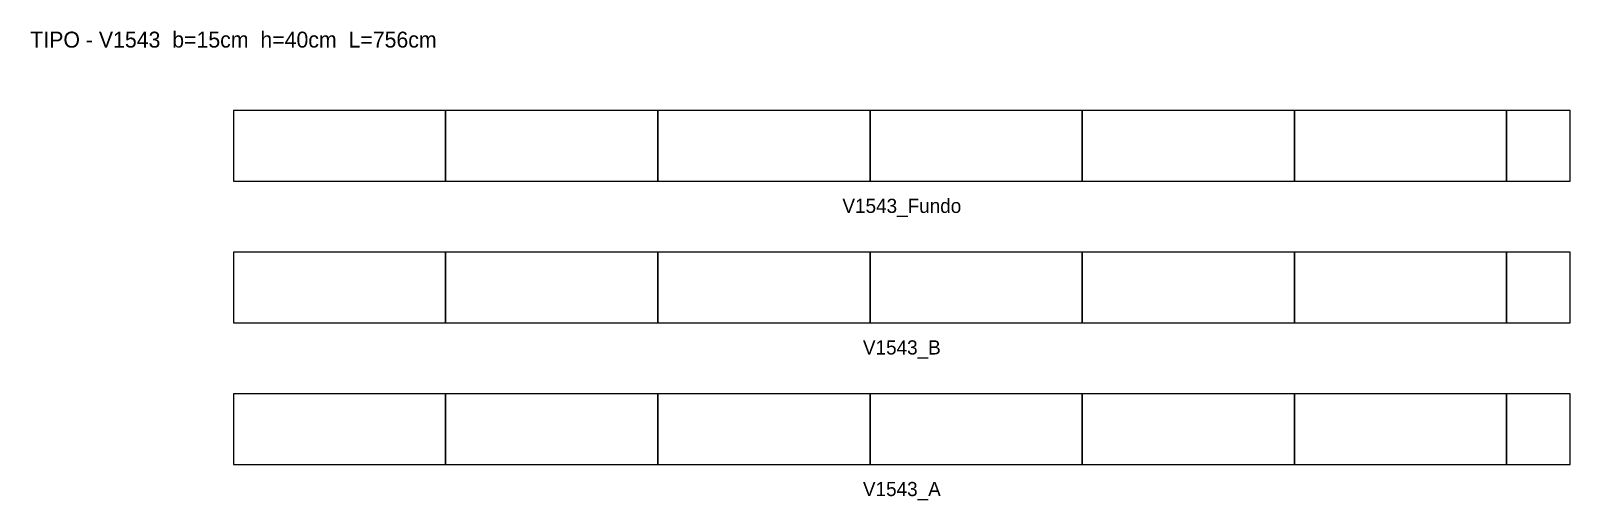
# Model space of a CAD drawing. Header units: metres. Extents: x -115 to 756, y -20 to 245.
import ezdxf

# ---------------------------------------------------------------- set-up
doc = ezdxf.new("R2010")
doc.units = ezdxf.units.M
for name, color, linetype in [('NOMENCLATURA', 2, 'Continuous'), ('Paineis', 7, 'Continuous'), ('Texto Secao', 2, 'Continuous')]:
    doc.layers.add(name, color=color, linetype=linetype)

msp = doc.modelspace()

# ---------------------------------------------------------------- linework, layer by layer
at = {"layer": 'Paineis'}
for points in [[(0, 160), (120, 160), (120, 200), (0, 200)], [(120, 160), (240, 160), (240, 200), (120, 200)], [(240, 160), (360, 160), (360, 200), (240, 200)], [(360, 160), (480, 160), (480, 200), (360, 200)], [(480, 160), (600, 160), (600, 200), (480, 200)], [(600, 160), (720, 160), (720, 200), (600, 200)], [(720, 160), (756, 160), (756, 200), (720, 200)], [(0, 80), (120, 80), (120, 120), (0, 120)], [(120, 80), (240, 80), (240, 120), (120, 120)], [(240, 80), (360, 80), (360, 120), (240, 120)], [(360, 80), (480, 80), (480, 120), (360, 120)], [(480, 80), (600, 80), (600, 120), (480, 120)], [(600, 80), (720, 80), (720, 120), (600, 120)], [(720, 80), (756, 80), (756, 120), (720, 120)], [(0, 0), (120, 0), (120, 40), (0, 40)], [(120, 0), (240, 0), (240, 40), (120, 40)], [(240, 0), (360, 0), (360, 40), (240, 40)], [(360, 0), (480, 0), (480, 40), (360, 40)], [(480, 0), (600, 0), (600, 40), (480, 40)], [(600, 0), (720, 0), (720, 40), (600, 40)], [(720, 0), (756, 0), (756, 40), (720, 40)]]:
    msp.add_lwpolyline(points, close=True, dxfattribs=at)

# ---------------------------------------------------------------- texts
at = {"layer": 'NOMENCLATURA', "insert": (0, 240), "char_height": 9, "width": 776, "attachment_point": 5}
msp.add_mtext('TIPO - V1543  b=15cm  h=40cm  L=756cm', dxfattribs=at)
at = {"layer": 'Texto Secao', "char_height": 8, "width": 776, "attachment_point": 5}
for s, insert in [('V1543_Fundo', (378, 145)), ('V1543_B', (378, 65)), ('V1543_A', (378, -15))]:
    msp.add_mtext(s, dxfattribs=dict(at, insert=insert))

doc.saveas('drawing.dxf')
